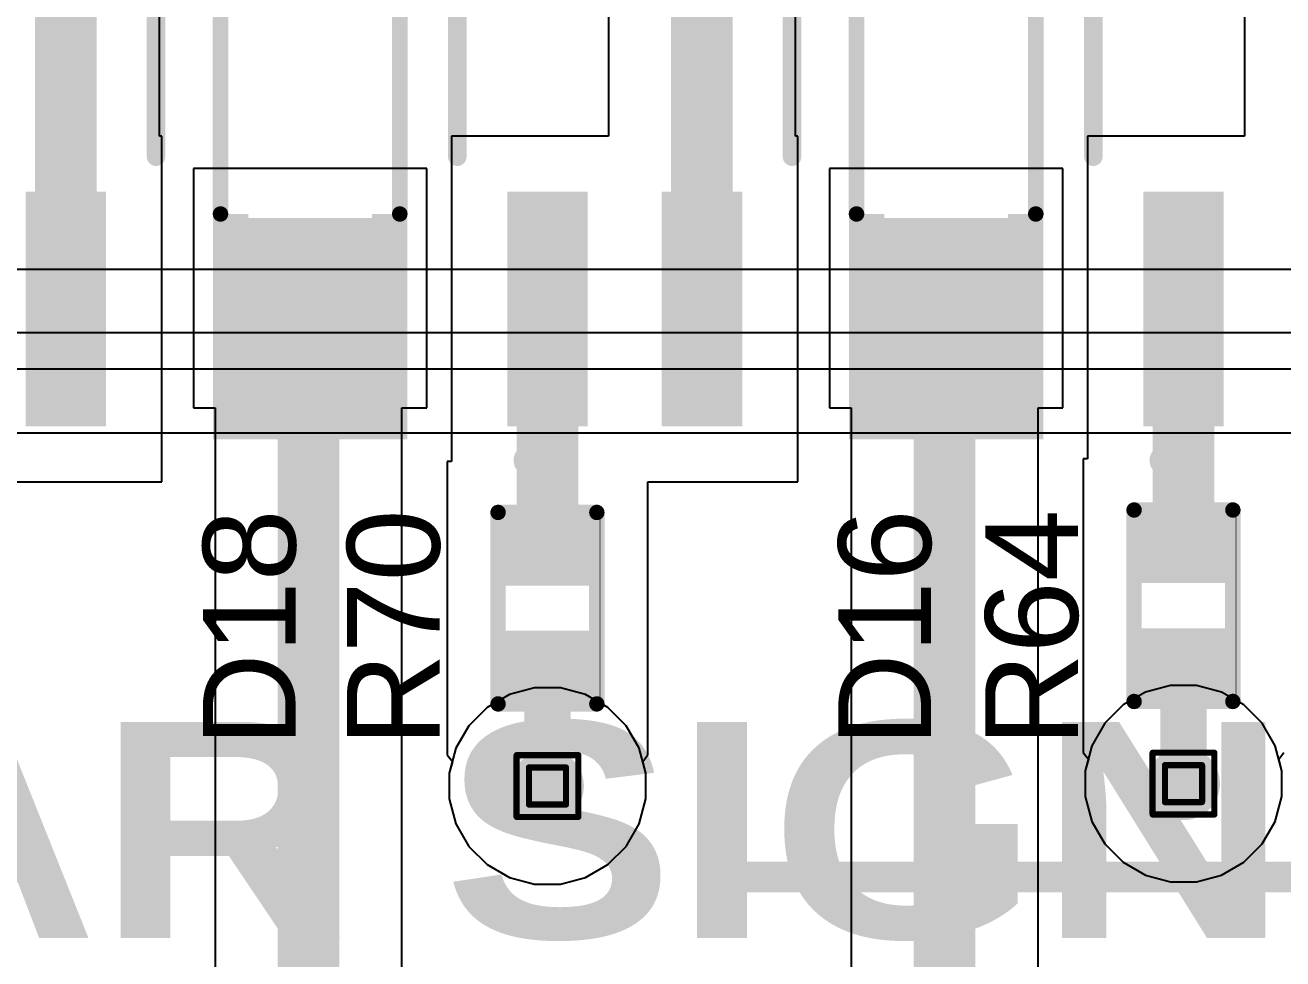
# Model space of a CAD drawing. Header units: inches. Extents: x -5 to 230, y -4 to 159.
# Drawn here: x 56.92 to 67.26, y 3.29 to 10.97 of the extents above; entities that cross this region are included whole.
import ezdxf

# ---------------------------------------------------------------- set-up
doc = ezdxf.new("R2010")
doc.units = ezdxf.units.IN
for name, color, linetype in [('Bottom Layer', 5, 'Continuous'), ('Drill Drawing', 1, 'Continuous'), ('Layer 1', 16, 'Continuous'), ('Layer 2', 76, 'Continuous'), ('Top Layer', 1, 'Continuous'), ('Top Overlay', 2, 'Continuous'), ('Top Paste', 8, 'Continuous'), ('Top Solder', 216, 'Continuous'), ('Via Holes', 16, 'Continuous')]:
    doc.layers.add(name, color=color, linetype=linetype)
doc.styles.add('Arial', font='', dxfattribs={"height": 0.2})
doc.styles.add('Arial Black_Bold', font='', dxfattribs={"height": 0.2})
doc.styles.get('Arial').set_extended_font_data('Arial')
doc.styles.get('Arial Black_Bold').set_extended_font_data('Arial Black', bold=True)

# ---------------------------------------------------------------- blocks, each defined once
blk = doc.blocks.new('SOIC_4_175____60')
at = {"layer": 'Top Layer'}
for points in [[(-2.31, 0.915), (-2.31, 0.355), (-4.137, 0.355), (-4.137, 0.915)], [(4.137, 0.915), (4.137, 0.355), (2.31, 0.355), (2.31, 0.915)], [(-2.31, -0.355), (-2.31, -0.915), (-4.137, -0.915), (-4.137, -0.355)], [(4.137, -0.355), (4.137, -0.915), (2.31, -0.915), (2.31, -0.355)]]:
    blk.add_hatch(color=1, dxfattribs=at).paths.add_polyline_path(points)
at = {"layer": 'Top Paste'}
for points in [[(-2.31, 0.915), (-2.31, 0.355), (-4.137, 0.355), (-4.137, 0.915)], [(4.137, 0.915), (4.137, 0.355), (2.31, 0.355), (2.31, 0.915)], [(-2.31, -0.355), (-2.31, -0.915), (-4.137, -0.915), (-4.137, -0.355)], [(4.137, -0.355), (4.137, -0.915), (2.31, -0.915), (2.31, -0.355)]]:
    blk.add_hatch(color=8, dxfattribs=at).paths.add_polyline_path(points)
at = {"layer": 'Top Solder'}
for points in [[(-2.259, 0.966), (-2.259, 0.304), (-4.188, 0.304), (-4.188, 0.966)], [(4.188, 0.966), (4.188, 0.304), (2.259, 0.304), (2.259, 0.966)], [(-2.259, -0.304), (-2.259, -0.966), (-4.188, -0.966), (-4.188, -0.304)], [(4.188, -0.304), (4.188, -0.966), (2.259, -0.966), (2.259, -0.304)]]:
    blk.add_hatch(color=216, dxfattribs=at).paths.add_polyline_path(points)
at = {"layer": 'Top Overlay'}
for points in [[(-1.971, 1.376, 0.152, 0.152, 0), (1.971, 1.376, 0.152, 0.152, 0)], [(-4.468, 0.787, 0.254, 0.254, 0), (-4.341, 0.66, 0.254, 0.254, 0)], [(-4.468, 0.787, 0.254, 0.254, 0), (-4.468, 0.533, 0.254, 0.254, 0)], [(-4.341, 0.66, 0.254, 0.254, 0), (-4.468, 0.533, 0.254, 0.254, 0)], [(-1.971, -1.376, 0.152, 0.152, 0), (1.971, -1.376, 0.152, 0.152, 0)]]:
    blk.add_lwpolyline(points, format="xyseb", dxfattribs=at)
for points in [[(-2.009, 1.376, 0.0762, 0.0762, 1), (-1.933, 1.376, 0.0762, 0.0762, 1)], [(1.933, 1.376, 0.0762, 0.0762, 1), (2.009, 1.376, 0.0762, 0.0762, 1)], [(-4.532, 0.787, 0.127, 0.127, 1), (-4.405, 0.787, 0.127, 0.127, 1)], [(-4.532, 0.787, 0.127, 0.127, 1), (-4.405, 0.787, 0.127, 0.127, 1)], [(-4.405, 0.66, 0.127, 0.127, 1), (-4.278, 0.66, 0.127, 0.127, 1)], [(-4.405, 0.66, 0.127, 0.127, 1), (-4.278, 0.66, 0.127, 0.127, 1)], [(-4.532, 0.533, 0.127, 0.127, 1), (-4.405, 0.533, 0.127, 0.127, 1)], [(-4.532, 0.533, 0.127, 0.127, 1), (-4.405, 0.533, 0.127, 0.127, 1)], [(-2.009, -1.376, 0.0762, 0.0762, 1), (-1.933, -1.376, 0.0762, 0.0762, 1)], [(1.933, -1.376, 0.0762, 0.0762, 1), (2.009, -1.376, 0.0762, 0.0762, 1)]]:
    blk.add_lwpolyline(points, format="xyseb", close=True, dxfattribs=at)
blk = doc.blocks.new('SOIC_4_175____64')
at = {"layer": 'Top Layer'}
for points in [[(-2.31, 0.915), (-2.31, 0.355), (-4.137, 0.355), (-4.137, 0.915)], [(4.137, 0.915), (4.137, 0.355), (2.31, 0.355), (2.31, 0.915)], [(-2.31, -0.355), (-2.31, -0.915), (-4.137, -0.915), (-4.137, -0.355)], [(4.137, -0.355), (4.137, -0.915), (2.31, -0.915), (2.31, -0.355)]]:
    blk.add_hatch(color=1, dxfattribs=at).paths.add_polyline_path(points)
at = {"layer": 'Top Paste'}
for points in [[(-2.31, 0.915), (-2.31, 0.355), (-4.137, 0.355), (-4.137, 0.915)], [(4.137, 0.915), (4.137, 0.355), (2.31, 0.355), (2.31, 0.915)], [(-2.31, -0.355), (-2.31, -0.915), (-4.137, -0.915), (-4.137, -0.355)], [(4.137, -0.355), (4.137, -0.915), (2.31, -0.915), (2.31, -0.355)]]:
    blk.add_hatch(color=8, dxfattribs=at).paths.add_polyline_path(points)
at = {"layer": 'Top Solder'}
for points in [[(-2.259, 0.966), (-2.259, 0.304), (-4.188, 0.304), (-4.188, 0.966)], [(4.188, 0.966), (4.188, 0.304), (2.259, 0.304), (2.259, 0.966)], [(-2.259, -0.304), (-2.259, -0.966), (-4.188, -0.966), (-4.188, -0.304)], [(4.188, -0.304), (4.188, -0.966), (2.259, -0.966), (2.259, -0.304)]]:
    blk.add_hatch(color=216, dxfattribs=at).paths.add_polyline_path(points)
at = {"layer": 'Top Overlay'}
for points in [[(-1.971, 1.376, 0.152, 0.152, 0), (1.971, 1.376, 0.152, 0.152, 0)], [(-4.468, 0.787, 0.254, 0.254, 0), (-4.341, 0.66, 0.254, 0.254, 0)], [(-4.468, 0.787, 0.254, 0.254, 0), (-4.468, 0.533, 0.254, 0.254, 0)], [(-4.341, 0.66, 0.254, 0.254, 0), (-4.468, 0.533, 0.254, 0.254, 0)], [(-1.971, -1.376, 0.152, 0.152, 0), (1.971, -1.376, 0.152, 0.152, 0)]]:
    blk.add_lwpolyline(points, format="xyseb", dxfattribs=at)
for points in [[(-2.009, 1.376, 0.0762, 0.0762, 1), (-1.933, 1.376, 0.0762, 0.0762, 1)], [(1.933, 1.376, 0.0762, 0.0762, 1), (2.009, 1.376, 0.0762, 0.0762, 1)], [(-4.532, 0.787, 0.127, 0.127, 1), (-4.405, 0.787, 0.127, 0.127, 1)], [(-4.532, 0.787, 0.127, 0.127, 1), (-4.405, 0.787, 0.127, 0.127, 1)], [(-4.405, 0.66, 0.127, 0.127, 1), (-4.278, 0.66, 0.127, 0.127, 1)], [(-4.405, 0.66, 0.127, 0.127, 1), (-4.278, 0.66, 0.127, 0.127, 1)], [(-4.532, 0.533, 0.127, 0.127, 1), (-4.405, 0.533, 0.127, 0.127, 1)], [(-4.532, 0.533, 0.127, 0.127, 1), (-4.405, 0.533, 0.127, 0.127, 1)], [(-2.009, -1.376, 0.0762, 0.0762, 1), (-1.933, -1.376, 0.0762, 0.0762, 1)], [(1.933, -1.376, 0.0762, 0.0762, 1), (2.009, -1.376, 0.0762, 0.0762, 1)]]:
    blk.add_lwpolyline(points, format="xyseb", close=True, dxfattribs=at)
blk = doc.blocks.new('SOIC_4_175____67')
at = {"layer": 'Top Layer'}
for points in [[(-2.31, 0.915), (-2.31, 0.355), (-4.137, 0.355), (-4.137, 0.915)], [(4.137, 0.915), (4.137, 0.355), (2.31, 0.355), (2.31, 0.915)], [(-2.31, -0.355), (-2.31, -0.915), (-4.137, -0.915), (-4.137, -0.355)], [(4.137, -0.355), (4.137, -0.915), (2.31, -0.915), (2.31, -0.355)]]:
    blk.add_hatch(color=1, dxfattribs=at).paths.add_polyline_path(points)
at = {"layer": 'Top Paste'}
for points in [[(-2.31, 0.915), (-2.31, 0.355), (-4.137, 0.355), (-4.137, 0.915)], [(4.137, 0.915), (4.137, 0.355), (2.31, 0.355), (2.31, 0.915)], [(-2.31, -0.355), (-2.31, -0.915), (-4.137, -0.915), (-4.137, -0.355)], [(4.137, -0.355), (4.137, -0.915), (2.31, -0.915), (2.31, -0.355)]]:
    blk.add_hatch(color=8, dxfattribs=at).paths.add_polyline_path(points)
at = {"layer": 'Top Solder'}
for points in [[(-2.259, 0.966), (-2.259, 0.304), (-4.188, 0.304), (-4.188, 0.966)], [(4.188, 0.966), (4.188, 0.304), (2.259, 0.304), (2.259, 0.966)], [(-2.259, -0.304), (-2.259, -0.966), (-4.188, -0.966), (-4.188, -0.304)], [(4.188, -0.304), (4.188, -0.966), (2.259, -0.966), (2.259, -0.304)]]:
    blk.add_hatch(color=216, dxfattribs=at).paths.add_polyline_path(points)
at = {"layer": 'Top Overlay'}
for points in [[(-1.971, 1.376, 0.152, 0.152, 0), (1.971, 1.376, 0.152, 0.152, 0)], [(-4.468, 0.787, 0.254, 0.254, 0), (-4.341, 0.66, 0.254, 0.254, 0)], [(-4.468, 0.787, 0.254, 0.254, 0), (-4.468, 0.533, 0.254, 0.254, 0)], [(-4.341, 0.66, 0.254, 0.254, 0), (-4.468, 0.533, 0.254, 0.254, 0)], [(-1.971, -1.376, 0.152, 0.152, 0), (1.971, -1.376, 0.152, 0.152, 0)]]:
    blk.add_lwpolyline(points, format="xyseb", dxfattribs=at)
for points in [[(-2.009, 1.376, 0.0762, 0.0762, 1), (-1.933, 1.376, 0.0762, 0.0762, 1)], [(1.933, 1.376, 0.0762, 0.0762, 1), (2.009, 1.376, 0.0762, 0.0762, 1)], [(-4.532, 0.787, 0.127, 0.127, 1), (-4.405, 0.787, 0.127, 0.127, 1)], [(-4.532, 0.787, 0.127, 0.127, 1), (-4.405, 0.787, 0.127, 0.127, 1)], [(-4.405, 0.66, 0.127, 0.127, 1), (-4.278, 0.66, 0.127, 0.127, 1)], [(-4.405, 0.66, 0.127, 0.127, 1), (-4.278, 0.66, 0.127, 0.127, 1)], [(-4.532, 0.533, 0.127, 0.127, 1), (-4.405, 0.533, 0.127, 0.127, 1)], [(-4.532, 0.533, 0.127, 0.127, 1), (-4.405, 0.533, 0.127, 0.127, 1)], [(-2.009, -1.376, 0.0762, 0.0762, 1), (-1.933, -1.376, 0.0762, 0.0762, 1)], [(1.933, -1.376, 0.0762, 0.0762, 1), (2.009, -1.376, 0.0762, 0.0762, 1)]]:
    blk.add_lwpolyline(points, format="xyseb", close=True, dxfattribs=at)
blk = doc.blocks.new('R___0402_110')
at = {"layer": 'Top Layer'}
for points in [[(-0.699, -0.318), (-0.699, 0.318), (-0.241, 0.318), (-0.241, -0.318)], [(0.241, -0.318), (0.241, 0.318), (0.699, 0.318), (0.699, -0.318)]]:
    blk.add_hatch(color=1, dxfattribs=at).paths.add_polyline_path(points)
at = {"layer": 'Top Paste'}
for points in [[(-0.699, -0.318), (-0.699, 0.318), (-0.241, 0.318), (-0.241, -0.318)], [(0.241, -0.318), (0.241, 0.318), (0.699, 0.318), (0.699, -0.318)]]:
    blk.add_hatch(color=8, dxfattribs=at).paths.add_polyline_path(points)
at = {"layer": 'Top Solder'}
for points in [[(-0.754, -0.373), (-0.754, 0.373), (-0.186, 0.373), (-0.186, -0.373)], [(0.186, -0.373), (0.186, 0.373), (0.754, 0.373), (0.754, -0.373)]]:
    blk.add_hatch(color=216, dxfattribs=at).paths.add_polyline_path(points)
at = {"layer": 'Top Overlay'}
for points in [[(-0.787, 0.406, 0.127, 0.127, 0), (-0.787, -0.406, 0.127, 0.127, 0)], [(-0.787, 0.406, 0.127, 0.127, 0), (0.787, 0.406, 0.127, 0.127, 0)], [(0.787, 0.406, 0.127, 0.127, 0), (0.787, -0.406, 0.127, 0.127, 0)], [(-0.787, -0.406, 0.127, 0.127, 0), (0.787, -0.406, 0.127, 0.127, 0)], [(-0.813, -0.432, 0.00323, 0.00323, 0), (0.813, -0.432, 0.00323, 0.00323, 0)]]:
    blk.add_lwpolyline(points, format="xyseb", dxfattribs=at)
for points in [[(-0.819, 0.406, 0.0635, 0.0635, 1), (-0.756, 0.406, 0.0635, 0.0635, 1)], [(-0.819, 0.406, 0.0635, 0.0635, 1), (-0.756, 0.406, 0.0635, 0.0635, 1)], [(0.756, 0.406, 0.0635, 0.0635, 1), (0.819, 0.406, 0.0635, 0.0635, 1)], [(0.756, 0.406, 0.0635, 0.0635, 1), (0.819, 0.406, 0.0635, 0.0635, 1)], [(-0.819, -0.406, 0.0635, 0.0635, 1), (-0.756, -0.406, 0.0635, 0.0635, 1)], [(-0.819, -0.406, 0.0635, 0.0635, 1), (-0.756, -0.406, 0.0635, 0.0635, 1)], [(0.756, -0.406, 0.0635, 0.0635, 1), (0.819, -0.406, 0.0635, 0.0635, 1)], [(0.756, -0.406, 0.0635, 0.0635, 1), (0.819, -0.406, 0.0635, 0.0635, 1)], [(-0.814, -0.432, 0.00161, 0.00161, 1), (-0.812, -0.432, 0.00161, 0.00161, 1)], [(0.812, -0.432, 0.00161, 0.00161, 1), (0.814, -0.432, 0.00161, 0.00161, 1)]]:
    blk.add_lwpolyline(points, format="xyseb", close=True, dxfattribs=at)
blk = doc.blocks.new('R___0402_116')
at = {"layer": 'Top Layer'}
for points in [[(-0.699, -0.318), (-0.699, 0.318), (-0.241, 0.318), (-0.241, -0.318)], [(0.241, -0.318), (0.241, 0.318), (0.699, 0.318), (0.699, -0.318)]]:
    blk.add_hatch(color=1, dxfattribs=at).paths.add_polyline_path(points)
at = {"layer": 'Top Paste'}
for points in [[(-0.699, -0.318), (-0.699, 0.318), (-0.241, 0.318), (-0.241, -0.318)], [(0.241, -0.318), (0.241, 0.318), (0.699, 0.318), (0.699, -0.318)]]:
    blk.add_hatch(color=8, dxfattribs=at).paths.add_polyline_path(points)
at = {"layer": 'Top Solder'}
for points in [[(-0.754, -0.373), (-0.754, 0.373), (-0.186, 0.373), (-0.186, -0.373)], [(0.186, -0.373), (0.186, 0.373), (0.754, 0.373), (0.754, -0.373)]]:
    blk.add_hatch(color=216, dxfattribs=at).paths.add_polyline_path(points)
at = {"layer": 'Top Overlay'}
for points in [[(-0.787, 0.406, 0.127, 0.127, 0), (-0.787, -0.406, 0.127, 0.127, 0)], [(-0.787, 0.406, 0.127, 0.127, 0), (0.787, 0.406, 0.127, 0.127, 0)], [(0.787, 0.406, 0.127, 0.127, 0), (0.787, -0.406, 0.127, 0.127, 0)], [(-0.787, -0.406, 0.127, 0.127, 0), (0.787, -0.406, 0.127, 0.127, 0)], [(-0.813, -0.432, 0.00323, 0.00323, 0), (0.813, -0.432, 0.00323, 0.00323, 0)]]:
    blk.add_lwpolyline(points, format="xyseb", dxfattribs=at)
for points in [[(-0.819, 0.406, 0.0635, 0.0635, 1), (-0.756, 0.406, 0.0635, 0.0635, 1)], [(-0.819, 0.406, 0.0635, 0.0635, 1), (-0.756, 0.406, 0.0635, 0.0635, 1)], [(0.756, 0.406, 0.0635, 0.0635, 1), (0.819, 0.406, 0.0635, 0.0635, 1)], [(0.756, 0.406, 0.0635, 0.0635, 1), (0.819, 0.406, 0.0635, 0.0635, 1)], [(-0.819, -0.406, 0.0635, 0.0635, 1), (-0.756, -0.406, 0.0635, 0.0635, 1)], [(-0.819, -0.406, 0.0635, 0.0635, 1), (-0.756, -0.406, 0.0635, 0.0635, 1)], [(0.756, -0.406, 0.0635, 0.0635, 1), (0.819, -0.406, 0.0635, 0.0635, 1)], [(0.756, -0.406, 0.0635, 0.0635, 1), (0.819, -0.406, 0.0635, 0.0635, 1)], [(-0.814, -0.432, 0.00161, 0.00161, 1), (-0.812, -0.432, 0.00161, 0.00161, 1)], [(0.812, -0.432, 0.00161, 0.00161, 1), (0.814, -0.432, 0.00161, 0.00161, 1)]]:
    blk.add_lwpolyline(points, format="xyseb", close=True, dxfattribs=at)
blk = doc.blocks.new('SOD_123_203')
at = {"layer": 'Top Layer'}
for points in [[(-1.1, 0.45), (-1.1, -0.45), (-2.05, -0.45), (-2.05, 0.45)], [(2.05, 0.45), (2.05, -0.45), (1.1, -0.45), (1.1, 0.45)]]:
    blk.add_hatch(color=1, dxfattribs=at).paths.add_polyline_path(points)
at = {"layer": 'Top Overlay'}
for points in [[(0.965, 0.508), (2.819, 0.508), (2.819, 0.8), (0.965, 0.8)], [(2.12, -0.788), (2.819, -0.788), (2.819, 0.787), (2.12, 0.787)], [(0.965, -0.8), (2.819, -0.8), (2.819, -0.508), (0.965, -0.508)]]:
    blk.add_hatch(color=2, dxfattribs=at).paths.add_polyline_path(points)
at = {"layer": 'Top Paste'}
for points in [[(-1.1, 0.45), (-1.1, -0.45), (-2.05, -0.45), (-2.05, 0.45)], [(2.05, 0.45), (2.05, -0.45), (1.1, -0.45), (1.1, 0.45)]]:
    blk.add_hatch(color=8, dxfattribs=at).paths.add_polyline_path(points)
at = {"layer": 'Top Solder'}
for points in [[(-0.998, 0.552), (-0.998, -0.552), (-2.152, -0.552), (-2.152, 0.552)], [(2.152, 0.552), (2.152, -0.552), (0.998, -0.552), (0.998, 0.552)]]:
    blk.add_hatch(color=216, dxfattribs=at).paths.add_polyline_path(points)
at = {"layer": 'Top Overlay'}
for points in [[(0.965, 0.737, 0.127, 0.127, 0), (-1.372, 0.737, 0.127, 0.127, 0)], [(-1.372, 0.584, 0.127, 0.127, 0), (-1.372, 0.737, 0.127, 0.127, 0)], [(-1.372, -0.737, 0.127, 0.127, 0), (-1.372, -0.584, 0.127, 0.127, 0)], [(0.965, -0.737, 0.127, 0.127, 0), (-1.372, -0.737, 0.127, 0.127, 0)]]:
    blk.add_lwpolyline(points, format="xyseb", dxfattribs=at)
for points in [[(-1.403, 0.737, 0.0635, 0.0635, 1), (-1.34, 0.737, 0.0635, 0.0635, 1)], [(-1.403, 0.737, 0.0635, 0.0635, 1), (-1.34, 0.737, 0.0635, 0.0635, 1)], [(0.933, 0.737, 0.0635, 0.0635, 1), (0.997, 0.737, 0.0635, 0.0635, 1)], [(-1.403, 0.584, 0.0635, 0.0635, 1), (-1.34, 0.584, 0.0635, 0.0635, 1)], [(-1.403, -0.584, 0.0635, 0.0635, 1), (-1.34, -0.584, 0.0635, 0.0635, 1)], [(-1.403, -0.737, 0.0635, 0.0635, 1), (-1.34, -0.737, 0.0635, 0.0635, 1)], [(-1.403, -0.737, 0.0635, 0.0635, 1), (-1.34, -0.737, 0.0635, 0.0635, 1)], [(0.933, -0.737, 0.0635, 0.0635, 1), (0.997, -0.737, 0.0635, 0.0635, 1)]]:
    blk.add_lwpolyline(points, format="xyseb", close=True, dxfattribs=at)
blk = doc.blocks.new('SOD_123_205')
at = {"layer": 'Top Layer'}
for points in [[(-1.1, 0.45), (-1.1, -0.45), (-2.05, -0.45), (-2.05, 0.45)], [(2.05, 0.45), (2.05, -0.45), (1.1, -0.45), (1.1, 0.45)]]:
    blk.add_hatch(color=1, dxfattribs=at).paths.add_polyline_path(points)
at = {"layer": 'Top Overlay'}
for points in [[(0.965, 0.508), (2.819, 0.508), (2.819, 0.8), (0.965, 0.8)], [(2.12, -0.787), (2.819, -0.787), (2.819, 0.788), (2.12, 0.788)], [(0.965, -0.8), (2.819, -0.8), (2.819, -0.508), (0.965, -0.508)]]:
    blk.add_hatch(color=2, dxfattribs=at).paths.add_polyline_path(points)
at = {"layer": 'Top Paste'}
for points in [[(-1.1, 0.45), (-1.1, -0.45), (-2.05, -0.45), (-2.05, 0.45)], [(2.05, 0.45), (2.05, -0.45), (1.1, -0.45), (1.1, 0.45)]]:
    blk.add_hatch(color=8, dxfattribs=at).paths.add_polyline_path(points)
at = {"layer": 'Top Solder'}
for points in [[(-0.998, 0.552), (-0.998, -0.552), (-2.152, -0.552), (-2.152, 0.552)], [(2.152, 0.552), (2.152, -0.552), (0.998, -0.552), (0.998, 0.552)]]:
    blk.add_hatch(color=216, dxfattribs=at).paths.add_polyline_path(points)
at = {"layer": 'Top Overlay'}
for points in [[(0.965, 0.737, 0.127, 0.127, 0), (-1.372, 0.737, 0.127, 0.127, 0)], [(-1.372, 0.584, 0.127, 0.127, 0), (-1.372, 0.737, 0.127, 0.127, 0)], [(-1.372, -0.737, 0.127, 0.127, 0), (-1.372, -0.584, 0.127, 0.127, 0)], [(0.965, -0.737, 0.127, 0.127, 0), (-1.372, -0.737, 0.127, 0.127, 0)]]:
    blk.add_lwpolyline(points, format="xyseb", dxfattribs=at)
for points in [[(-1.403, 0.737, 0.0635, 0.0635, 1), (-1.34, 0.737, 0.0635, 0.0635, 1)], [(-1.403, 0.737, 0.0635, 0.0635, 1), (-1.34, 0.737, 0.0635, 0.0635, 1)], [(0.933, 0.737, 0.0635, 0.0635, 1), (0.997, 0.737, 0.0635, 0.0635, 1)], [(-1.403, 0.584, 0.0635, 0.0635, 1), (-1.34, 0.584, 0.0635, 0.0635, 1)], [(-1.403, -0.584, 0.0635, 0.0635, 1), (-1.34, -0.584, 0.0635, 0.0635, 1)], [(-1.403, -0.737, 0.0635, 0.0635, 1), (-1.34, -0.737, 0.0635, 0.0635, 1)], [(-1.403, -0.737, 0.0635, 0.0635, 1), (-1.34, -0.737, 0.0635, 0.0635, 1)], [(0.933, -0.737, 0.0635, 0.0635, 1), (0.997, -0.737, 0.0635, 0.0635, 1)]]:
    blk.add_lwpolyline(points, format="xyseb", close=True, dxfattribs=at)

msp = doc.modelspace()

# ---------------------------------------------------------------- hatches: boundary and pattern name
at = {"layer": 'Bottom Layer'}
h = msp.add_hatch(color=5, dxfattribs=at)
edge = h.paths.add_edge_path()
edge.add_arc((61.211, 4.714), 0.3, 0, 360)
h = msp.add_hatch(color=5, dxfattribs=at)
edge = h.paths.add_edge_path()
edge.add_arc((66.44, 4.734), 0.3, 0, 360)
at = {"layer": 'Layer 1'}
h = msp.add_hatch(color=16, dxfattribs=at)
edge = h.paths.add_edge_path()
edge.add_arc((61.211, 4.714), 0.3, 0, 360)
h = msp.add_hatch(color=16, dxfattribs=at)
edge = h.paths.add_edge_path()
edge.add_arc((66.44, 4.734), 0.3, 0, 360)
at = {"layer": 'Layer 2'}
h = msp.add_hatch(color=76, dxfattribs=at)
edge = h.paths.add_edge_path()
edge.add_arc((61.211, 4.714), 0.3, 0, 360)
h = msp.add_hatch(color=76, dxfattribs=at)
edge = h.paths.add_edge_path()
edge.add_arc((66.44, 4.734), 0.3, 0, 360)
at = {"layer": 'Top Layer'}
h = msp.add_hatch(color=1, dxfattribs=at)
edge = h.paths.add_edge_path()
edge.add_arc((61.211, 4.714), 0.3, 0, 360)
h = msp.add_hatch(color=1, dxfattribs=at)
edge = h.paths.add_edge_path()
edge.add_arc((66.44, 4.734), 0.3, 0, 360)
at = {"layer": 'Via Holes'}
h = msp.add_hatch(color=7, dxfattribs=at)
edge = h.paths.add_edge_path()
edge.add_arc((61.211, 4.714), 0.15, 0, 360)
h = msp.add_hatch(color=7, dxfattribs=at)
edge = h.paths.add_edge_path()
edge.add_arc((66.44, 4.734), 0.15, 0, 360)

# ---------------------------------------------------------------- linework, layer by layer
at = {"layer": 'Bottom Layer'}
for p, q in [((61.105, 5.522), (60.899, 5.467)), ((61.318, 5.522), (61.105, 5.522)), ((61.523, 5.467), (61.318, 5.522)), ((66.128, 5.487), (65.944, 5.381)), ((66.334, 5.542), (66.128, 5.487)), ((66.547, 5.542), (66.334, 5.542)), ((66.752, 5.487), (66.547, 5.542)), ((66.936, 5.381), (66.752, 5.487)), ((60.899, 5.467), (60.715, 5.361)), ((61.707, 5.361), (61.523, 5.467)), ((65.944, 5.381), (65.794, 5.23)), ((67.087, 5.23), (66.936, 5.381)), ((60.715, 5.361), (60.565, 5.21)), ((61.858, 5.21), (61.707, 5.361)), ((60.565, 5.21), (60.458, 5.026)), ((61.964, 5.026), (61.858, 5.21)), ((65.794, 5.23), (65.687, 5.046)), ((67.193, 5.046), (67.087, 5.23)), ((60.458, 5.026), (60.403, 4.821)), ((62.019, 4.821), (61.964, 5.026)), ((65.687, 5.046), (65.632, 4.84)), ((67.248, 4.84), (67.193, 5.046)), ((60.403, 4.821), (60.403, 4.608)), ((62.019, 4.608), (62.019, 4.821)), ((65.632, 4.84), (65.632, 4.628)), ((67.248, 4.628), (67.248, 4.84)), ((60.403, 4.608), (60.458, 4.402)), ((61.964, 4.402), (62.019, 4.608)), ((65.632, 4.628), (65.687, 4.422)), ((67.193, 4.422), (67.248, 4.628)), ((60.458, 4.402), (60.565, 4.218)), ((61.858, 4.218), (61.964, 4.402)), ((65.687, 4.422), (65.794, 4.238)), ((67.087, 4.238), (67.193, 4.422)), ((60.565, 4.218), (60.715, 4.068)), ((61.707, 4.068), (61.858, 4.218)), ((65.794, 4.238), (65.944, 4.088)), ((66.936, 4.088), (67.087, 4.238)), ((60.715, 4.068), (60.899, 3.961)), ((61.523, 3.961), (61.707, 4.068)), ((65.944, 4.088), (66.128, 3.981)), ((66.752, 3.981), (66.936, 4.088)), ((60.899, 3.961), (61.105, 3.906)), ((61.318, 3.906), (61.523, 3.961)), ((66.128, 3.981), (66.334, 3.926)), ((66.547, 3.926), (66.752, 3.981)), ((61.105, 3.906), (61.318, 3.906)), ((66.334, 3.926), (66.547, 3.926))]:
    msp.add_line(p, q, dxfattribs=at)
at = {"layer": 'Drill Drawing'}
for points in [[(60.957, 4.968, 0.0508, 0.0508, 0), (61.465, 4.968, 0.0508, 0.0508, 0)], [(60.957, 4.46, 0.0508, 0.0508, 0), (60.957, 4.968, 0.0508, 0.0508, 0)], [(61.465, 4.46, 0.0508, 0.0508, 0), (61.465, 4.968, 0.0508, 0.0508, 0)], [(66.186, 4.988, 0.0508, 0.0508, 0), (66.694, 4.988, 0.0508, 0.0508, 0)], [(66.186, 4.48, 0.0508, 0.0508, 0), (66.186, 4.988, 0.0508, 0.0508, 0)], [(66.694, 4.48, 0.0508, 0.0508, 0), (66.694, 4.988, 0.0508, 0.0508, 0)], [(61.059, 4.867, 0.0508, 0.0508, 0), (61.364, 4.867, 0.0508, 0.0508, 0)], [(61.059, 4.562, 0.0508, 0.0508, 0), (61.059, 4.867, 0.0508, 0.0508, 0)], [(61.364, 4.562, 0.0508, 0.0508, 0), (61.364, 4.867, 0.0508, 0.0508, 0)], [(66.288, 4.886, 0.0508, 0.0508, 0), (66.593, 4.886, 0.0508, 0.0508, 0)], [(66.288, 4.582, 0.0508, 0.0508, 0), (66.288, 4.886, 0.0508, 0.0508, 0)], [(66.593, 4.582, 0.0508, 0.0508, 0), (66.593, 4.886, 0.0508, 0.0508, 0)], [(61.059, 4.562, 0.0508, 0.0508, 0), (61.364, 4.562, 0.0508, 0.0508, 0)], [(66.288, 4.582, 0.0508, 0.0508, 0), (66.593, 4.582, 0.0508, 0.0508, 0)], [(60.957, 4.46, 0.0508, 0.0508, 0), (61.465, 4.46, 0.0508, 0.0508, 0)], [(66.186, 4.48, 0.0508, 0.0508, 0), (66.694, 4.48, 0.0508, 0.0508, 0)]]:
    msp.add_lwpolyline(points, format="xyseb", dxfattribs=at)
for points in [[(60.945, 4.968, 0.0254, 0.0254, 1), (60.97, 4.968, 0.0254, 0.0254, 1)], [(60.945, 4.968, 0.0254, 0.0254, 1), (60.97, 4.968, 0.0254, 0.0254, 1)], [(61.453, 4.968, 0.0254, 0.0254, 1), (61.478, 4.968, 0.0254, 0.0254, 1)], [(61.453, 4.968, 0.0254, 0.0254, 1), (61.478, 4.968, 0.0254, 0.0254, 1)], [(66.174, 4.988, 0.0254, 0.0254, 1), (66.199, 4.988, 0.0254, 0.0254, 1)], [(66.174, 4.988, 0.0254, 0.0254, 1), (66.199, 4.988, 0.0254, 0.0254, 1)], [(66.682, 4.988, 0.0254, 0.0254, 1), (66.707, 4.988, 0.0254, 0.0254, 1)], [(66.682, 4.988, 0.0254, 0.0254, 1), (66.707, 4.988, 0.0254, 0.0254, 1)], [(61.046, 4.867, 0.0254, 0.0254, 1), (61.072, 4.867, 0.0254, 0.0254, 1)], [(61.046, 4.867, 0.0254, 0.0254, 1), (61.072, 4.867, 0.0254, 0.0254, 1)], [(61.351, 4.867, 0.0254, 0.0254, 1), (61.376, 4.867, 0.0254, 0.0254, 1)], [(61.351, 4.867, 0.0254, 0.0254, 1), (61.376, 4.867, 0.0254, 0.0254, 1)], [(66.275, 4.886, 0.0254, 0.0254, 1), (66.301, 4.886, 0.0254, 0.0254, 1)], [(66.275, 4.886, 0.0254, 0.0254, 1), (66.301, 4.886, 0.0254, 0.0254, 1)], [(66.58, 4.886, 0.0254, 0.0254, 1), (66.605, 4.886, 0.0254, 0.0254, 1)], [(66.58, 4.886, 0.0254, 0.0254, 1), (66.605, 4.886, 0.0254, 0.0254, 1)], [(61.046, 4.562, 0.0254, 0.0254, 1), (61.072, 4.562, 0.0254, 0.0254, 1)], [(61.046, 4.562, 0.0254, 0.0254, 1), (61.072, 4.562, 0.0254, 0.0254, 1)], [(61.351, 4.562, 0.0254, 0.0254, 1), (61.376, 4.562, 0.0254, 0.0254, 1)], [(61.351, 4.562, 0.0254, 0.0254, 1), (61.376, 4.562, 0.0254, 0.0254, 1)], [(66.275, 4.582, 0.0254, 0.0254, 1), (66.301, 4.582, 0.0254, 0.0254, 1)], [(66.275, 4.582, 0.0254, 0.0254, 1), (66.301, 4.582, 0.0254, 0.0254, 1)], [(66.58, 4.582, 0.0254, 0.0254, 1), (66.605, 4.582, 0.0254, 0.0254, 1)], [(66.58, 4.582, 0.0254, 0.0254, 1), (66.605, 4.582, 0.0254, 0.0254, 1)], [(60.945, 4.46, 0.0254, 0.0254, 1), (60.97, 4.46, 0.0254, 0.0254, 1)], [(60.945, 4.46, 0.0254, 0.0254, 1), (60.97, 4.46, 0.0254, 0.0254, 1)], [(61.453, 4.46, 0.0254, 0.0254, 1), (61.478, 4.46, 0.0254, 0.0254, 1)], [(61.453, 4.46, 0.0254, 0.0254, 1), (61.478, 4.46, 0.0254, 0.0254, 1)], [(66.174, 4.48, 0.0254, 0.0254, 1), (66.199, 4.48, 0.0254, 0.0254, 1)], [(66.174, 4.48, 0.0254, 0.0254, 1), (66.199, 4.48, 0.0254, 0.0254, 1)], [(66.682, 4.48, 0.0254, 0.0254, 1), (66.707, 4.48, 0.0254, 0.0254, 1)], [(66.682, 4.48, 0.0254, 0.0254, 1), (66.707, 4.48, 0.0254, 0.0254, 1)]]:
    msp.add_lwpolyline(points, format="xyseb", close=True, dxfattribs=at)
at = {"layer": 'Layer 1'}
for p, q in [((69.692, 8.962), (-2.982, 8.962)), ((-2.982, 8.444), (69.704, 8.444)), ((61.105, 5.522), (60.899, 5.467)), ((61.318, 5.522), (61.105, 5.522)), ((61.523, 5.467), (61.318, 5.522)), ((66.128, 5.487), (65.944, 5.381)), ((66.334, 5.542), (66.128, 5.487)), ((66.547, 5.542), (66.334, 5.542)), ((66.752, 5.487), (66.547, 5.542)), ((66.936, 5.381), (66.752, 5.487)), ((60.899, 5.467), (60.715, 5.361)), ((61.707, 5.361), (61.523, 5.467)), ((65.944, 5.381), (65.794, 5.23)), ((67.087, 5.23), (66.936, 5.381)), ((60.715, 5.361), (60.565, 5.21)), ((61.858, 5.21), (61.707, 5.361)), ((60.565, 5.21), (60.458, 5.026)), ((61.964, 5.026), (61.858, 5.21)), ((65.794, 5.23), (65.687, 5.046)), ((67.193, 5.046), (67.087, 5.23)), ((60.458, 5.026), (60.403, 4.821)), ((62.019, 4.821), (61.964, 5.026)), ((65.687, 5.046), (65.632, 4.84)), ((67.248, 4.84), (67.193, 5.046)), ((60.403, 4.821), (60.403, 4.608)), ((62.019, 4.608), (62.019, 4.821)), ((65.632, 4.84), (65.632, 4.628)), ((67.248, 4.628), (67.248, 4.84)), ((60.403, 4.608), (60.458, 4.402)), ((61.964, 4.402), (62.019, 4.608)), ((65.632, 4.628), (65.687, 4.422)), ((67.193, 4.422), (67.248, 4.628)), ((60.458, 4.402), (60.565, 4.218)), ((61.858, 4.218), (61.964, 4.402)), ((65.687, 4.422), (65.794, 4.238)), ((67.087, 4.238), (67.193, 4.422)), ((60.565, 4.218), (60.715, 4.068)), ((61.707, 4.068), (61.858, 4.218)), ((65.794, 4.238), (65.944, 4.088)), ((66.936, 4.088), (67.087, 4.238)), ((60.715, 4.068), (60.899, 3.961)), ((61.523, 3.961), (61.707, 4.068)), ((65.944, 4.088), (66.128, 3.981)), ((66.752, 3.981), (66.936, 4.088)), ((60.899, 3.961), (61.105, 3.906)), ((61.318, 3.906), (61.523, 3.961)), ((66.128, 3.981), (66.334, 3.926)), ((66.547, 3.926), (66.752, 3.981)), ((61.105, 3.906), (61.318, 3.906)), ((66.334, 3.926), (66.547, 3.926))]:
    msp.add_line(p, q, dxfattribs=at)
at = {"layer": 'Layer 2'}
for p, q in [((74.726, 8.143), (24.046, 8.143)), ((24.563, 7.62), (75.057, 7.62))]:
    msp.add_line(p, q, dxfattribs=at)
at = {"layer": 'Top Layer'}
for p, q in [((66.942, 11.44), (66.942, 10.059)), ((61.713, 11.281), (61.713, 10.059)), ((58.021, 10.059), (58.021, 11.19)), ((63.25, 10.059), (63.25, 11.19)), ((58.04, 10.059), (58.021, 10.059)), ((58.04, 7.216), (58.04, 10.059)), ((61.713, 10.059), (60.423, 10.059)), ((60.423, 10.059), (60.423, 7.384)), ((63.269, 10.059), (63.25, 10.059)), ((63.269, 7.216), (63.269, 10.059)), ((66.942, 10.059), (65.652, 10.059)), ((65.652, 10.059), (65.652, 7.404)), ((60.218, 9.792), (58.302, 9.792)), ((58.302, 9.792), (58.302, 7.826)), ((60.218, 7.826), (60.218, 9.792)), ((65.447, 9.792), (63.531, 9.792)), ((63.531, 9.792), (63.531, 7.826)), ((65.447, 7.826), (65.447, 9.792)), ((58.302, 7.826), (58.478, 7.826)), ((58.478, 7.826), (58.478, 0.374)), ((60.015, 0.385), (60.015, 7.826)), ((60.015, 7.826), (60.218, 7.826)), ((63.531, 7.826), (63.707, 7.826)), ((63.707, 7.826), (63.707, 0.374)), ((65.244, 0.385), (65.244, 7.826)), ((65.244, 7.826), (65.447, 7.826)), ((60.423, 7.384), (60.386, 7.384)), ((60.386, 7.384), (60.386, 5.911)), ((65.652, 7.404), (65.615, 7.404)), ((65.615, 7.404), (65.615, 5.931)), ((56.808, 7.216), (58.04, 7.216)), ((62.037, 5.911), (62.037, 7.216)), ((62.037, 7.216), (63.269, 7.216)), ((60.386, 5.911), (60.386, 4.971)), ((62.037, 4.971), (62.037, 5.911)), ((65.615, 5.931), (65.615, 4.991)), ((60.386, 4.971), (60.386, 4.971)), ((60.386, 4.971), (60.429, 4.915)), ((61.994, 4.915), (62.037, 4.971)), ((62.037, 4.971), (62.037, 4.971)), ((65.615, 4.991), (65.615, 4.991)), ((65.615, 4.991), (65.658, 4.935)), ((67.223, 4.935), (67.266, 4.991)), ((60.429, 4.915), (60.403, 4.821)), ((62.019, 4.821), (61.994, 4.915)), ((65.658, 4.935), (65.632, 4.84)), ((67.248, 4.84), (67.223, 4.935)), ((60.403, 4.821), (60.403, 4.608)), ((62.019, 4.608), (62.019, 4.821)), ((65.632, 4.84), (65.632, 4.628)), ((67.248, 4.628), (67.248, 4.84)), ((60.403, 4.608), (60.458, 4.402)), ((61.964, 4.402), (62.019, 4.608)), ((65.632, 4.628), (65.687, 4.422)), ((67.193, 4.422), (67.248, 4.628)), ((60.458, 4.402), (60.565, 4.218)), ((61.858, 4.218), (61.964, 4.402)), ((65.687, 4.422), (65.794, 4.238)), ((67.087, 4.238), (67.193, 4.422)), ((60.565, 4.218), (60.715, 4.068)), ((61.707, 4.068), (61.858, 4.218)), ((65.794, 4.238), (65.944, 4.088)), ((66.936, 4.088), (67.087, 4.238)), ((60.715, 4.068), (60.899, 3.961)), ((61.523, 3.961), (61.707, 4.068)), ((65.944, 4.088), (66.128, 3.981)), ((66.752, 3.981), (66.936, 4.088)), ((60.899, 3.961), (61.105, 3.906)), ((61.318, 3.906), (61.523, 3.961)), ((66.128, 3.981), (66.334, 3.926)), ((66.547, 3.926), (66.752, 3.981)), ((61.105, 3.906), (61.318, 3.906)), ((66.334, 3.926), (66.547, 3.926))]:
    msp.add_line(p, q, dxfattribs=at)
for points in [[(57.252, 8.638, 0.508, 0.508, 0), (57.252, 11.344, 0.508, 0.508, 0)], [(62.481, 8.638, 0.508, 0.508, 0), (62.481, 11.281, 0.508, 0.508, 0)], [(59.246, -1.191, 0.508, 0.508, 0), (59.246, 8.796, 0.508, 0.508, 0)], [(64.475, -1.191, 0.508, 0.508, 0), (64.475, 8.796, 0.508, 0.508, 0)], [(61.211, 6.726, 0.508, 0.508, 0), (61.211, 8.654, 0.508, 0.508, 0)], [(66.44, 6.746, 0.508, 0.508, 0), (66.44, 8.674, 0.508, 0.508, 0)], [(61.211, 4.714, 0.381, 0.381, 0), (61.211, 5.707, 0.381, 0.381, 0)], [(66.44, 4.734, 0.381, 0.381, 0), (66.44, 5.727, 0.381, 0.381, 0)]]:
    msp.add_lwpolyline(points, format="xyseb", dxfattribs=at)
for points in [[(59.119, 8.796, 0.254, 0.254, 1), (59.373, 8.796, 0.254, 0.254, 1)], [(64.348, 8.796, 0.254, 0.254, 1), (64.602, 8.796, 0.254, 0.254, 1)], [(61.084, 8.654, 0.254, 0.254, 1), (61.338, 8.654, 0.254, 0.254, 1)], [(66.313, 8.674, 0.254, 0.254, 1), (66.567, 8.674, 0.254, 0.254, 1)], [(57.125, 8.638, 0.254, 0.254, 1), (57.379, 8.638, 0.254, 0.254, 1)], [(62.354, 8.638, 0.254, 0.254, 1), (62.608, 8.638, 0.254, 0.254, 1)], [(61.084, 6.726, 0.254, 0.254, 1), (61.338, 6.726, 0.254, 0.254, 1)], [(66.313, 6.746, 0.254, 0.254, 1), (66.567, 6.746, 0.254, 0.254, 1)], [(61.116, 5.707, 0.191, 0.191, 1), (61.307, 5.707, 0.191, 0.191, 1)], [(66.345, 5.727, 0.191, 0.191, 1), (66.535, 5.727, 0.191, 0.191, 1)], [(61.116, 4.714, 0.191, 0.191, 1), (61.307, 4.714, 0.191, 0.191, 1)], [(66.345, 4.734, 0.191, 0.191, 1), (66.535, 4.734, 0.191, 0.191, 1)]]:
    msp.add_lwpolyline(points, format="xyseb", close=True, dxfattribs=at)
at = {"layer": 'Top Overlay'}
msp.add_lwpolyline([(62.761, 3.966, 0.254, 0.254, 0), (71.602, 3.966, 0.254, 0.254, 0)], format="xyseb", dxfattribs=at)
msp.add_lwpolyline([(62.698, 3.966, 0.127, 0.127, 1), (62.825, 3.966, 0.127, 0.127, 1)], format="xyseb", close=True, dxfattribs=at)

# ---------------------------------------------------------------- block references
for name, p, rotation in [('SOIC_4_175____60', (56.617, 11.861), 90), ('SOIC_4_175____64', (61.846, 11.861), 90), ('SOIC_4_175____67', (67.075, 11.861), 90), ('SOD_123_203', (59.26, 10.384), 270), ('SOD_123_205', (64.489, 10.384), 270), ('R___0402_116', (66.44, 6.197), 90), ('R___0402_110', (61.211, 6.177), 90)]:
    msp.add_blockref(name, p, dxfattribs=dict(rotation=rotation))

# ---------------------------------------------------------------- texts
for s, height, rotation, style, p in [('D18', 0.762, 90, 'Arial', (59.14, 5.037)), ('R70', 0.762, 90, 'Arial', (60.325, 5.037)), ('D16', 0.762, 90, 'Arial', (64.364, 5.037)), ('R64', 0.762, 90, 'Arial', (65.572, 5.037)), ('GEAR SIGNALS', 1.778, 360, 'Arial Black_Bold', (51.352, 3.464))]:
    msp.add_text(s, height=height, rotation=rotation, dxfattribs=dict(at, style=style)).set_placement(p)

doc.saveas('drawing.dxf')
